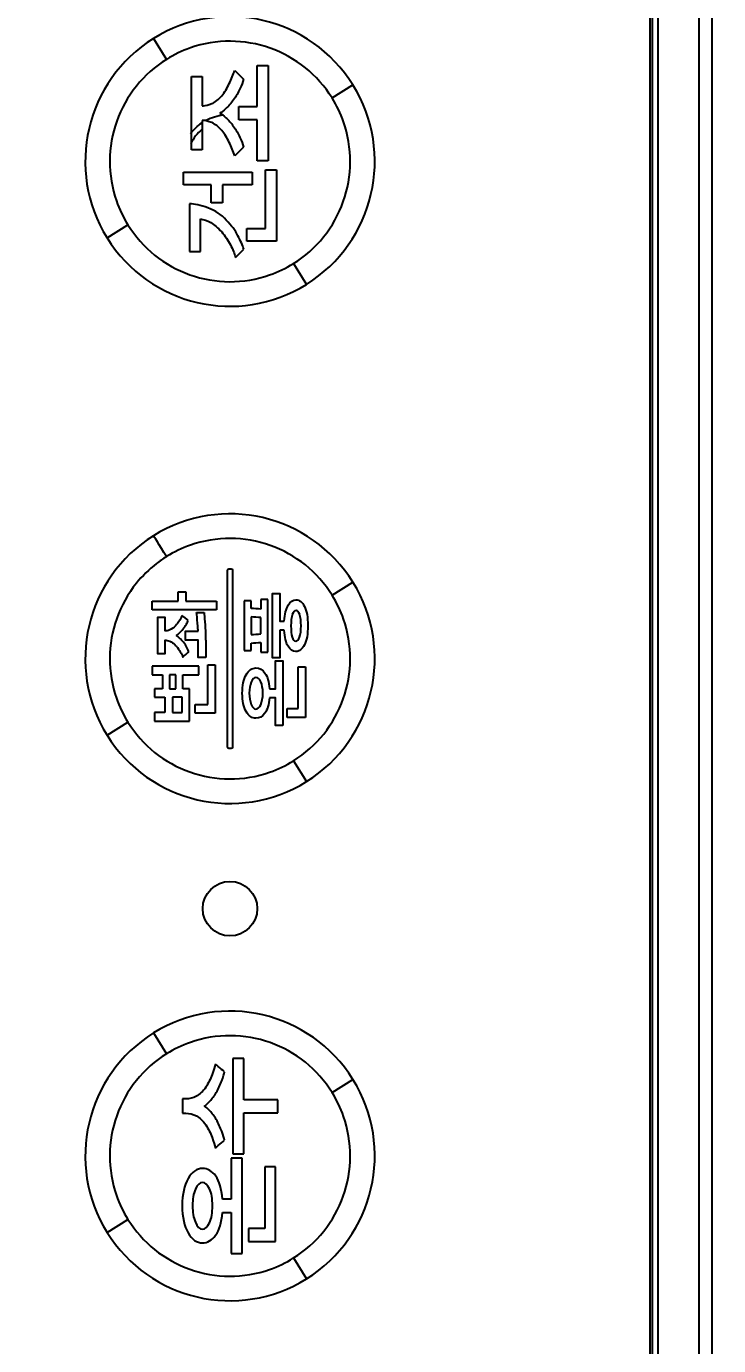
# Model space of a CAD drawing. Header units: millimetres. Extents: x 28 to 3046, y 8 to 3716.
# Drawn here: x 921.46 to 946.81, y 1261.93 to 1310.21 of the extents above; entities that cross this region are included whole.
import ezdxf

# ---------------------------------------------------------------- set-up
doc = ezdxf.new("R2010")
doc.units = ezdxf.units.MM
doc.layers.get('Defpoints').update_dxf_attribs({"linetype": 'CONTINUOUS'})
doc.layers.add('1LINE', color=7, linetype='CONTINUOUS')
doc.styles.add('Annotative', font='malgun.ttf')
doc.dimstyles.new('WOO', dxfattribs={"dimtxt": 20, "dimasz": 2, "dimexe": 1.25, "dimexo": 0.3, "dimgap": 1, "dimtad": 1, "dimdec": 1, "dimzin": 1, "dimdsep": 46, "dimtxsty": 'Annotative', "dimcen": 0, "dimclrd": 1, "dimclre": 1, "dimclrt": 2, "dimadec": 0, "dimazin": 0, "dimtfac": 1, "dimtdec": 1, "dimtofl": 0, "dimtmove": 0, "dimatfit": 3, "dimfxl": 0, "dimarcsym": 0})

# ---------------------------------------------------------------- blocks, each defined once
blk = doc.blocks.new('*D8')
at = {"layer": '1LINE', "color": 1, "lineweight": -2}
for p, q in [((895.291, 1316.345), (895.291, 1490.403)), ((1363.902, 1161.266), (1363.902, 1490.403)), ((897.291, 1489.153), (1361.902, 1489.153))]:
    blk.add_line(p, q, dxfattribs=at)
at = {"layer": '1LINE', "color": 1}
for points in [[(897.291, 1489.486), (897.291, 1488.819), (895.291, 1489.153)], [(1361.902, 1489.486), (1361.902, 1488.819), (1363.902, 1489.153)]]:
    blk.add_solid(points, dxfattribs=at)
at = {"layer": 'Defpoints', "color": 0}
for p in [(1363.902, 1489.153), (895.291, 1316.045), (1363.902, 1160.966)]:
    blk.add_point(p, dxfattribs=at)
at = {"layer": '1LINE', "color": 2, "insert": (1150.647, 1500.486), "char_height": 20, "attachment_point": 5, "style": 'Annotative'}
blk.add_mtext('468', dxfattribs=at)

msp = doc.modelspace()

# ---------------------------------------------------------------- linework, layer by layer
at = {"layer": '1LINE', "linetype": 'Continuous'}
for p, q in [((944.38, 1177.179), (944.38, 1316.262)), ((944.58, 1316.262), (944.58, 1177.179)), ((946.095, 1172.709), (946.095, 1316.244)), ((946.561, 1316.248), (946.561, 1172.709)), ((926.115, 1309.771), (926.591, 1309.007)), ((929.914, 1307.279), (929.914, 1308.782)), ((929.914, 1308.782), (930.314, 1308.782)), ((930.314, 1308.782), (930.314, 1305.295)), ((932.651, 1307.595), (933.415, 1308.071)), ((927.901, 1307.312), (927.948, 1307.312)), ((929.24, 1306.788), (929.24, 1307.279)), ((929.24, 1307.279), (929.914, 1307.279)), ((927.948, 1306.768), (927.901, 1306.768)), ((929.914, 1306.788), (929.24, 1306.788)), ((929.914, 1305.295), (929.914, 1306.788)), ((930.314, 1305.295), (929.914, 1305.295)), ((927.212, 1304.419), (927.212, 1304.878)), ((927.212, 1304.878), (929.731, 1304.878)), ((929.731, 1304.878), (929.731, 1304.419)), ((930.218, 1302.822), (930.218, 1304.961)), ((930.218, 1304.961), (930.619, 1304.961)), ((930.619, 1304.961), (930.619, 1302.358)), ((928.23, 1304.419), (927.212, 1304.419)), ((928.23, 1303.757), (928.23, 1304.419)), ((929.731, 1304.419), (928.638, 1304.419)), ((928.638, 1304.419), (928.638, 1303.757)), ((928.638, 1303.757), (928.23, 1303.757)), ((924.415, 1302.471), (925.18, 1302.946)), ((929.529, 1302.358), (929.529, 1302.822)), ((929.529, 1302.822), (930.218, 1302.822)), ((930.619, 1302.358), (929.529, 1302.358)), ((931.24, 1301.535), (931.716, 1300.771)), ((932.651, 1289.395), (933.415, 1289.871)), ((924.415, 1284.271), (925.18, 1284.746)), ((931.24, 1283.335), (931.716, 1282.571)), ((926.115, 1273.371), (926.591, 1272.607)), ((929.017, 1272.437), (929.017, 1268.95)), ((929.416, 1272.437), (929.017, 1272.437)), ((929.416, 1270.919), (929.416, 1272.437)), ((932.651, 1271.196), (933.415, 1271.671)), ((927.301, 1270.956), (927.178, 1270.956)), ((930.665, 1270.919), (929.416, 1270.919)), ((930.665, 1270.444), (930.665, 1270.919)), ((927.178, 1270.432), (927.301, 1270.432)), ((929.416, 1270.444), (930.665, 1270.444)), ((929.416, 1268.95), (929.416, 1270.444)), ((929.017, 1268.95), (929.416, 1268.95)), ((930.185, 1268.471), (930.185, 1266.22)), ((930.586, 1268.471), (930.185, 1268.471)), ((930.586, 1265.74), (930.586, 1268.471)), ((928.957, 1267.29), (928.636, 1267.29)), ((924.415, 1266.071), (925.18, 1266.546)), ((928.636, 1266.802), (928.957, 1266.802)), ((929.587, 1266.22), (929.587, 1265.74)), ((930.185, 1266.22), (929.587, 1266.22)), ((929.587, 1265.74), (930.586, 1265.74)), ((931.24, 1265.135), (931.716, 1264.371))]:
    msp.add_line(p, q, dxfattribs=at)
msp.add_circle((928.915, 1277.921), 1, dxfattribs=at)
at = {"layer": '1LINE', "linetype": 'Continuous', "extrusion": (0, 0, -1)}
for start, end in [(36.5513, 55.8338), (62.0494, 84.555)]:
    msp.add_arc((-928.84, 1305.279), 1.701, start, end, dxfattribs=at)
at = {"layer": '1LINE', "linetype": 'Continuous'}
msp.add_arc((928.84, 1305.279), 1.5, 129.4538, 154.5975, dxfattribs=at)
msp.add_ellipse((926.591, 1290.806), major_axis=(-0.475, 0.764), ratio=0.000293, start_param=4.712389, end_param=6.283185, dxfattribs=at)
for points, knots in [([(944.305, 1177.171), (944.305, 1177.171), (944.305, 1316.254), (944.305, 1316.254), (944.305, 1317.978), (943.554, 1319.701), (942.246, 1320.983)], [0, 0, 0, 0, 0.5, 0.5, 0.5, 1, 1, 1, 1]), ([(932.651, 1307.595), (932.392, 1308.013), (932.057, 1308.392), (931.291, 1309.008), (930.849, 1309.254), (929.922, 1309.582), (929.425, 1309.669), (928.438, 1309.674), (927.935, 1309.591), (927.162, 1309.32), (926.866, 1309.178), (926.591, 1309.007)], [0, 0, 0, 0, 0.214515, 0.214515, 0.4291, 0.4291, 0.643435, 0.643435, 0.859725, 0.859725, 1, 1, 1, 1]), ([(926.591, 1309.007), (926.173, 1308.747), (925.794, 1308.413), (925.178, 1307.647), (924.932, 1307.205), (924.604, 1306.279), (924.517, 1305.782), (924.512, 1304.795), (924.595, 1304.292), (924.866, 1303.518), (925.008, 1303.222), (925.18, 1302.946)], [0, 0, 0, 0, 0.214444, 0.214444, 0.428954, 0.428954, 0.64326, 0.64326, 0.859526, 0.859526, 1, 1, 1, 1]), ([(931.24, 1301.535), (931.657, 1301.795), (932.036, 1302.129), (932.653, 1302.895), (932.898, 1303.336), (933.226, 1304.263), (933.313, 1304.761), (933.319, 1305.748), (933.235, 1306.251), (932.965, 1307.025), (932.823, 1307.32), (932.651, 1307.595)], [0, 0, 0, 0, 0.214456, 0.214456, 0.428973, 0.428973, 0.643345, 0.643345, 0.859718, 0.859718, 1, 1, 1, 1]), ([(925.18, 1302.946), (925.439, 1302.529), (925.773, 1302.15), (926.539, 1301.533), (926.981, 1301.288), (927.907, 1300.96), (928.405, 1300.873), (929.391, 1300.867), (929.894, 1300.951), (930.669, 1301.221), (930.965, 1301.363), (931.24, 1301.535)], [0, 0, 0, 0, 0.214443, 0.214443, 0.428952, 0.428952, 0.64326, 0.64326, 0.859534, 0.859534, 1, 1, 1, 1]), ([(932.651, 1289.395), (932.392, 1289.813), (932.058, 1290.192), (931.292, 1290.808), (930.85, 1291.054), (929.924, 1291.382), (929.426, 1291.469), (928.439, 1291.474), (927.936, 1291.391), (927.162, 1291.12), (926.866, 1290.978), (926.591, 1290.806)], [0, 0, 0, 0, 0.214441, 0.214441, 0.428945, 0.428945, 0.643269, 0.643269, 0.859566, 0.859566, 1, 1, 1, 1]), ([(926.591, 1290.806), (926.463, 1290.727), (926.34, 1290.641), (925.95, 1290.34), (925.701, 1290.097), (925.178, 1289.447), (924.933, 1289.006), (924.605, 1288.08), (924.518, 1287.583), (924.512, 1286.596), (924.595, 1286.093), (924.866, 1285.319), (925.008, 1285.022), (925.18, 1284.746)], [0, 0, 0, 0, 0.064779, 0.064779, 0.213382, 0.213382, 0.428101, 0.428101, 0.642623, 0.642623, 0.859187, 0.859187, 1, 1, 1, 1]), ([(930.739, 1288.111), (930.739, 1288.11), (930.739, 1287.096), (930.739, 1287.096), (930.739, 1287.096), (930.467, 1287.096), (930.467, 1287.096), (930.467, 1287.096), (930.467, 1289.457), (930.467, 1289.457), (930.467, 1289.457), (930.739, 1289.457), (930.739, 1289.457), (930.739, 1289.457), (930.739, 1288.443), (930.739, 1288.443), (930.739, 1288.443), (930.902, 1288.443), (930.902, 1288.443)], [0, 0, 0, 0, 0.166667, 0.166667, 0.166667, 0.333333, 0.333333, 0.333333, 0.5, 0.5, 0.5, 0.666667, 0.666667, 0.666667, 0.833333, 0.833333, 0.833333, 1, 1, 1, 1]), ([(931.24, 1283.335), (931.657, 1283.595), (932.037, 1283.929), (932.653, 1284.695), (932.899, 1285.137), (933.227, 1286.064), (933.313, 1286.561), (933.319, 1287.548), (933.235, 1288.051), (932.965, 1288.825), (932.822, 1289.12), (932.651, 1289.395)], [0, 0, 0, 0, 0.214518, 0.214518, 0.429106, 0.429106, 0.643444, 0.643444, 0.859736, 0.859736, 1, 1, 1, 1]), ([(931.044, 1289.026), (931.124, 1289.157), (931.221, 1289.224), (931.334, 1289.224), (931.457, 1289.224), (931.561, 1289.143), (931.643, 1288.981)], [0, 0, 0, 0, 0.5, 0.5, 0.5, 1, 1, 1, 1]), ([(931.467, 1288.683), (931.434, 1288.784), (931.389, 1288.834), (931.277, 1288.834), (931.231, 1288.784), (931.197, 1288.682)], [0, 0, 0, 0, 0.5, 0.5, 1, 1, 1, 1]), ([(931.643, 1288.981), (931.725, 1288.819), (931.766, 1288.585), (931.766, 1287.971), (931.724, 1287.737), (931.64, 1287.575)], [0, 0, 0, 0, 0.5, 0.5, 1, 1, 1, 1]), ([(926.764, 1288.156), (926.688, 1288.113), (926.625, 1288.091), (926.575, 1288.091), (926.575, 1288.091), (926.543, 1288.091), (926.543, 1288.091), (926.543, 1288.091), (926.543, 1288.575), (926.543, 1288.575), (926.543, 1288.575), (926.266, 1288.575), (926.266, 1288.575), (926.266, 1288.575), (926.266, 1288.429), (926.266, 1288.235)], [0, 0, 0, 0, 0.230769, 0.230769, 0.230769, 0.461538, 0.461538, 0.461538, 0.692308, 0.692308, 0.692308, 0.923077, 0.923077, 0.923077, 1, 1, 1, 1]), ([(931.197, 1288.682), (931.163, 1288.579), (931.146, 1288.444), (931.146, 1288.102), (931.162, 1287.965), (931.192, 1287.863)], [0, 0, 0, 0, 0.5, 0.5, 1, 1, 1, 1]), ([(931.461, 1287.863), (931.498, 1287.965), (931.517, 1288.103), (931.517, 1288.446), (931.499, 1288.582), (931.467, 1288.683)], [0, 0, 0, 0, 0.5, 0.5, 1, 1, 1, 1]), ([(926.266, 1288.235), (926.266, 1287.847), (926.266, 1287.265), (926.266, 1287.265), (926.266, 1287.265), (926.543, 1287.265), (926.543, 1287.265), (926.543, 1287.265), (926.543, 1287.745), (926.543, 1287.745), (926.543, 1287.745), (926.544, 1287.745), (926.544, 1287.745)], [0, 0, 0, 0, 0.24, 0.24, 0.24, 0.6, 0.6, 0.6, 0.96, 0.96, 0.96, 1, 1, 1, 1]), ([(928.027, 1287.109), (928.027, 1287.109), (927.753, 1287.109), (927.753, 1287.109), (927.753, 1287.109), (927.753, 1287.753), (927.753, 1287.753), (927.753, 1287.753), (927.291, 1287.753), (927.291, 1287.753), (927.291, 1287.753), (927.291, 1288.073), (927.291, 1288.073), (927.292, 1288.073), (927.745, 1288.073), (927.745, 1288.073)], [0, 0, 0, 0, 0.2, 0.2, 0.2, 0.4, 0.4, 0.4, 0.6, 0.6, 0.6, 0.8, 0.8, 0.8, 1, 1, 1, 1]), ([(928.018, 1287.984), (928.024, 1287.819), (928.027, 1287.636), (928.027, 1287.232), (928.027, 1287.124), (928.027, 1287.109)], [0, 0, 0, 0, 0.5, 0.5, 1, 1, 1, 1]), ([(931.192, 1287.863), (931.222, 1287.761), (931.266, 1287.711), (931.379, 1287.711), (931.425, 1287.761), (931.461, 1287.863)], [0, 0, 0, 0, 0.5, 0.5, 1, 1, 1, 1]), ([(926.544, 1287.745), (926.55, 1287.745), (926.575, 1287.745), (926.575, 1287.745), (926.625, 1287.745), (926.687, 1287.725), (926.762, 1287.684)], [0, 0, 0, 0, 0.470588, 0.470588, 0.470588, 1, 1, 1, 1]), ([(927.096, 1287.319), (927.136, 1287.249), (927.167, 1287.187), (927.187, 1287.131), (927.187, 1287.131), (927.283, 1287.217), (927.347, 1287.274)], [0, 0, 0, 0, 0.6, 0.6, 0.6, 1, 1, 1, 1]), ([(931.64, 1287.575), (931.556, 1287.413), (931.451, 1287.333), (931.326, 1287.333), (931.215, 1287.333), (931.12, 1287.398), (931.041, 1287.531)], [0, 0, 0, 0, 0.5, 0.5, 0.5, 1, 1, 1, 1]), ([(930.521, 1285.972), (930.553, 1285.972), (930.577, 1285.972), (930.577, 1285.972), (930.577, 1285.973), (930.577, 1286.989), (930.577, 1286.989), (930.577, 1286.989), (930.607, 1286.989), (930.648, 1286.989)], [0, 0, 0, 0, 0.2, 0.2, 0.2, 0.8, 0.8, 0.8, 1, 1, 1, 1]), ([(930.648, 1286.989), (930.728, 1286.989), (930.848, 1286.989), (930.848, 1286.989), (930.848, 1286.989), (930.848, 1284.628), (930.848, 1284.628)], [0, 0, 0, 0, 0.4, 0.4, 0.4, 1, 1, 1, 1]), ([(929.509, 1285.135), (929.413, 1285.299), (929.365, 1285.524), (929.365, 1286.091), (929.413, 1286.316), (929.509, 1286.482)], [0, 0, 0, 0, 0.5, 0.5, 1, 1, 1, 1]), ([(929.509, 1286.482), (929.606, 1286.648), (929.726, 1286.731), (929.866, 1286.731), (929.995, 1286.731), (930.105, 1286.668), (930.196, 1286.542)], [0, 0, 0, 0, 0.5, 0.5, 0.5, 1, 1, 1, 1]), ([(930.042, 1286.227), (929.992, 1286.33), (929.935, 1286.383), (929.799, 1286.383), (929.74, 1286.328), (929.692, 1286.217)], [0, 0, 0, 0, 0.5, 0.5, 1, 1, 1, 1]), ([(929.692, 1286.217), (929.644, 1286.108), (929.62, 1285.971), (929.62, 1285.649), (929.644, 1285.513), (929.691, 1285.399)], [0, 0, 0, 0, 0.5, 0.5, 1, 1, 1, 1]), ([(930.041, 1285.387), (930.091, 1285.493), (930.116, 1285.633), (930.116, 1285.984), (930.092, 1286.123), (930.042, 1286.227)], [0, 0, 0, 0, 0.5, 0.5, 1, 1, 1, 1]), ([(929.691, 1285.399), (929.738, 1285.286), (929.797, 1285.229), (929.932, 1285.229), (929.991, 1285.282), (930.041, 1285.387)], [0, 0, 0, 0, 0.5, 0.5, 1, 1, 1, 1]), ([(930.848, 1284.628), (930.848, 1284.628), (930.577, 1284.628), (930.577, 1284.628), (930.577, 1284.628), (930.577, 1285.642), (930.577, 1285.642), (930.577, 1285.642), (930.36, 1285.642), (930.36, 1285.642)], [0, 0, 0, 0, 0.333154, 0.333154, 0.333154, 0.666308, 0.666308, 0.666308, 1, 1, 1, 1]), ([(925.18, 1284.746), (925.439, 1284.329), (925.773, 1283.95), (926.539, 1283.334), (926.981, 1283.088), (927.907, 1282.76), (928.405, 1282.673), (929.391, 1282.667), (929.894, 1282.751), (930.669, 1283.021), (930.965, 1283.163), (931.24, 1283.335)], [0, 0, 0, 0, 0.214434, 0.214434, 0.428933, 0.428933, 0.643247, 0.643247, 0.859573, 0.859573, 1, 1, 1, 1]), ([(932.651, 1271.196), (932.392, 1271.613), (932.058, 1271.992), (931.292, 1272.608), (930.85, 1272.854), (929.924, 1273.182), (929.427, 1273.269), (928.44, 1273.274), (927.937, 1273.191), (927.163, 1272.921), (926.866, 1272.778), (926.591, 1272.607)], [0, 0, 0, 0, 0.214402, 0.214402, 0.428869, 0.428869, 0.643151, 0.643151, 0.85947, 0.85947, 1, 1, 1, 1]), ([(926.591, 1272.607), (926.174, 1272.347), (925.794, 1272.013), (925.178, 1271.248), (924.933, 1270.806), (924.605, 1269.88), (924.518, 1269.382), (924.512, 1268.396), (924.595, 1267.893), (924.866, 1267.118), (925.008, 1266.822), (925.18, 1266.546)], [0, 0, 0, 0, 0.214402, 0.214402, 0.428867, 0.428867, 0.643148, 0.643148, 0.859467, 0.859467, 1, 1, 1, 1]), ([(931.24, 1265.135), (931.657, 1265.395), (932.037, 1265.729), (932.653, 1266.494), (932.898, 1266.936), (933.226, 1267.862), (933.313, 1268.36), (933.319, 1269.346), (933.235, 1269.849), (932.965, 1270.624), (932.823, 1270.92), (932.651, 1271.196)], [0, 0, 0, 0, 0.214401, 0.214401, 0.428867, 0.428867, 0.643151, 0.643151, 0.859471, 0.859471, 1, 1, 1, 1]), ([(927.38, 1268.043), (927.238, 1267.797), (927.166, 1267.465), (927.166, 1266.628), (927.238, 1266.296), (927.38, 1266.054)], [0, 0, 0, 0, 0.5, 0.5, 1, 1, 1, 1]), ([(928.395, 1268.132), (928.26, 1268.318), (928.097, 1268.411), (927.907, 1268.411), (927.698, 1268.411), (927.523, 1268.288), (927.38, 1268.043)], [0, 0, 0, 0, 0.5, 0.5, 0.5, 1, 1, 1, 1]), ([(927.65, 1267.652), (927.578, 1267.49), (927.543, 1267.288), (927.543, 1266.813), (927.577, 1266.612), (927.648, 1266.444)], [0, 0, 0, 0, 0.5, 0.5, 1, 1, 1, 1]), ([(928.166, 1267.667), (928.094, 1267.82), (928.009, 1267.896), (927.808, 1267.896), (927.721, 1267.815), (927.65, 1267.652)], [0, 0, 0, 0, 0.5, 0.5, 1, 1, 1, 1]), ([(928.164, 1266.426), (928.238, 1266.582), (928.275, 1266.789), (928.275, 1267.307), (928.239, 1267.513), (928.166, 1267.667)], [0, 0, 0, 0, 0.5, 0.5, 1, 1, 1, 1]), ([(925.18, 1266.546), (925.439, 1266.129), (925.773, 1265.75), (926.539, 1265.134), (926.981, 1264.888), (927.907, 1264.56), (928.404, 1264.473), (929.391, 1264.467), (929.894, 1264.551), (930.668, 1264.821), (930.965, 1264.964), (931.24, 1265.135)], [0, 0, 0, 0, 0.214419, 0.214419, 0.428904, 0.428904, 0.643197, 0.643197, 0.859491, 0.859491, 1, 1, 1, 1]), ([(927.648, 1266.444), (927.717, 1266.276), (927.804, 1266.192), (928.005, 1266.192), (928.091, 1266.27), (928.164, 1266.426)], [0, 0, 0, 0, 0.5, 0.5, 1, 1, 1, 1]), ([(927.38, 1266.054), (927.523, 1265.811), (927.698, 1265.689), (927.907, 1265.689), (928.092, 1265.689), (928.253, 1265.782), (928.39, 1265.967)], [0, 0, 0, 0, 0.5, 0.5, 0.5, 1, 1, 1, 1])]:
    msp.add_open_spline(points, degree=3, knots=knots, dxfattribs=at)
for points in [[(933.415, 1308.071), (931.869, 1310.556), (928.601, 1311.317), (926.115, 1309.771)], [(926.115, 1309.771), (923.63, 1308.225), (922.869, 1304.956), (924.415, 1302.471)], [(928.889, 1308.12), (928.968, 1308.287), (929.033, 1308.447), (929.086, 1308.6)], [(929.086, 1308.6), (929.086, 1308.6), (929.414, 1308.283), (929.414, 1308.283)], [(927.501, 1308.385), (927.501, 1308.385), (927.901, 1308.385), (927.901, 1308.385)], [(927.501, 1305.691), (927.501, 1305.691), (927.501, 1308.385), (927.501, 1308.385)], [(927.901, 1308.385), (927.901, 1308.385), (927.901, 1307.312), (927.901, 1307.312)], [(928.61, 1307.673), (928.718, 1307.804), (928.811, 1307.954), (928.889, 1308.12)], [(929.414, 1308.283), (929.383, 1308.179), (929.336, 1308.06), (929.276, 1307.926)], [(931.716, 1300.771), (934.2, 1302.317), (934.962, 1305.586), (933.415, 1308.071)], [(928.248, 1307.387), (928.373, 1307.437), (928.494, 1307.533), (928.61, 1307.673)], [(929.276, 1307.926), (929.215, 1307.791), (929.139, 1307.658), (929.046, 1307.526)], [(927.948, 1307.312), (928.022, 1307.312), (928.122, 1307.336), (928.248, 1307.387)], [(928.767, 1307.206), (928.67, 1307.121), (928.596, 1307.064), (928.543, 1307.037)], [(929.046, 1307.526), (928.956, 1307.399), (928.863, 1307.292), (928.767, 1307.206)], [(927.901, 1306.768), (927.901, 1306.768), (927.901, 1305.691), (927.901, 1305.691)], [(928.248, 1306.692), (928.122, 1306.743), (928.022, 1306.768), (927.948, 1306.768)], [(928.61, 1306.405), (928.494, 1306.544), (928.373, 1306.64), (928.248, 1306.692)], [(928.543, 1307.037), (928.596, 1307.012), (928.67, 1306.956), (928.767, 1306.87)], [(928.767, 1306.87), (928.863, 1306.784), (928.956, 1306.677), (929.046, 1306.551)], [(928.889, 1305.96), (928.811, 1306.127), (928.718, 1306.275), (928.61, 1306.405)], [(929.046, 1306.551), (929.139, 1306.421), (929.215, 1306.289), (929.276, 1306.152)], [(929.276, 1306.152), (929.336, 1306.017), (929.383, 1305.896), (929.414, 1305.794)], [(927.901, 1305.691), (927.901, 1305.691), (927.501, 1305.691), (927.501, 1305.691)], [(929.086, 1305.478), (929.033, 1305.633), (928.968, 1305.794), (928.889, 1305.96)], [(929.414, 1305.794), (929.414, 1305.794), (929.086, 1305.478), (929.086, 1305.478)], [(928.109, 1303.567), (927.841, 1303.67), (927.614, 1303.721), (927.429, 1303.721)], [(927.429, 1303.721), (927.429, 1303.721), (927.429, 1301.974), (927.429, 1301.974)], [(928.78, 1303.127), (928.601, 1303.317), (928.377, 1303.465), (928.109, 1303.567)], [(927.83, 1303.167), (927.954, 1303.148), (928.082, 1303.103), (928.214, 1303.03)], [(927.83, 1301.974), (927.83, 1301.974), (927.83, 1303.167), (927.83, 1303.167)], [(928.214, 1303.03), (928.346, 1302.957), (928.479, 1302.844), (928.61, 1302.691)], [(929.204, 1302.551), (929.107, 1302.737), (928.966, 1302.929), (928.78, 1303.127)], [(924.415, 1302.471), (925.962, 1299.985), (929.23, 1299.224), (931.716, 1300.771)], [(928.61, 1302.691), (928.737, 1302.546), (928.843, 1302.389), (928.929, 1302.219)], [(929.418, 1302.062), (929.374, 1302.201), (929.303, 1302.364), (929.204, 1302.551)], [(927.429, 1301.974), (927.429, 1301.974), (927.83, 1301.974), (927.83, 1301.974)], [(928.929, 1302.219), (929.015, 1302.051), (929.079, 1301.897), (929.121, 1301.76)], [(929.122, 1301.76), (929.121, 1301.76), (929.418, 1302.062), (929.418, 1302.062)], [(933.415, 1289.871), (931.869, 1292.356), (928.601, 1293.117), (926.115, 1291.57)], [(926.115, 1291.57), (923.63, 1290.025), (922.869, 1286.756), (924.415, 1284.271)], [(928.915, 1290.346), (928.858, 1290.346), (928.809, 1290.325), (928.809, 1290.298)], [(928.809, 1290.298), (928.809, 1290.298), (928.809, 1283.843), (928.809, 1283.843)], [(929.022, 1290.298), (929.022, 1290.325), (928.975, 1290.346), (928.915, 1290.346)], [(929.022, 1283.843), (929.022, 1283.843), (929.022, 1290.298), (929.022, 1290.298)], [(931.716, 1282.571), (934.201, 1284.118), (934.962, 1287.386), (933.415, 1289.871)], [(927.015, 1289.513), (927.108, 1289.513), (927.201, 1289.513), (927.294, 1289.513)], [(927.015, 1289.175), (927.015, 1289.288), (927.015, 1289.4), (927.015, 1289.513)], [(927.294, 1289.513), (927.294, 1289.4), (927.294, 1289.288), (927.294, 1289.175)], [(930.046, 1289.242), (930.046, 1289.123), (930.046, 1289.005), (930.046, 1288.886)], [(930.304, 1289.242), (930.218, 1289.242), (930.132, 1289.242), (930.046, 1289.242)], [(930.304, 1287.311), (930.304, 1287.955), (930.304, 1288.598), (930.304, 1289.242)], [(926.065, 1288.864), (926.065, 1288.968), (926.065, 1289.072), (926.065, 1289.175)], [(926.065, 1289.175), (926.382, 1289.175), (926.698, 1289.175), (927.015, 1289.175)], [(928.426, 1288.864), (927.639, 1288.864), (926.852, 1288.864), (926.065, 1288.864)], [(927.294, 1289.175), (927.672, 1289.175), (928.049, 1289.175), (928.426, 1289.175)], [(927.728, 1288.375), (927.716, 1288.539), (927.703, 1288.669), (927.691, 1288.767)], [(927.691, 1288.767), (927.691, 1288.767), (927.965, 1288.767), (927.965, 1288.767)], [(927.965, 1288.767), (927.972, 1288.688), (927.982, 1288.572), (927.994, 1288.419)], [(928.426, 1289.175), (928.426, 1289.072), (928.426, 1288.968), (928.426, 1288.864)], [(929.429, 1289.189), (929.429, 1288.581), (929.429, 1287.973), (929.429, 1287.365)], [(929.686, 1289.189), (929.601, 1289.189), (929.515, 1289.189), (929.429, 1289.189)], [(929.686, 1288.91), (929.686, 1289.003), (929.686, 1289.096), (929.686, 1289.189)], [(930.046, 1288.886), (929.926, 1288.894), (929.806, 1288.902), (929.686, 1288.91)], [(930.902, 1288.443), (930.916, 1288.699), (930.964, 1288.893), (931.044, 1289.026)], [(926.959, 1288.317), (926.905, 1288.252), (926.84, 1288.199), (926.764, 1288.156)], [(927.078, 1288.486), (927.036, 1288.418), (926.997, 1288.361), (926.959, 1288.317)], [(927.157, 1288.65), (927.146, 1288.609), (927.121, 1288.554), (927.078, 1288.486)], [(927.382, 1288.472), (927.382, 1288.473), (927.157, 1288.65), (927.157, 1288.65)], [(927.189, 1288.148), (927.239, 1288.21), (927.282, 1288.272), (927.317, 1288.333)], [(927.317, 1288.333), (927.351, 1288.393), (927.373, 1288.44), (927.382, 1288.472)], [(927.745, 1288.073), (927.745, 1288.112), (927.739, 1288.213), (927.728, 1288.375)], [(927.994, 1288.419), (928.007, 1288.265), (928.015, 1288.12), (928.018, 1287.984)], [(930.046, 1288.575), (929.926, 1288.583), (929.806, 1288.59), (929.686, 1288.598)], [(929.686, 1288.598), (929.686, 1288.384), (929.686, 1288.169), (929.686, 1287.955)], [(930.046, 1287.979), (930.046, 1288.178), (930.046, 1288.376), (930.046, 1288.575)], [(926.948, 1287.92), (926.979, 1287.94), (927.016, 1287.97), (927.061, 1288.011)], [(927.069, 1287.827), (927.019, 1287.872), (926.979, 1287.904), (926.948, 1287.92)], [(927.061, 1288.011), (927.105, 1288.052), (927.148, 1288.097), (927.189, 1288.148)], [(927.214, 1287.67), (927.167, 1287.729), (927.118, 1287.781), (927.069, 1287.827)], [(929.686, 1287.955), (929.806, 1287.963), (929.926, 1287.971), (930.046, 1287.979)], [(930.902, 1288.11), (930.902, 1288.11), (930.739, 1288.11), (930.739, 1288.11)], [(931.041, 1287.531), (930.963, 1287.663), (930.916, 1287.857), (930.902, 1288.11)], [(926.762, 1287.684), (926.828, 1287.648), (926.885, 1287.601), (926.933, 1287.546)], [(926.933, 1287.546), (926.939, 1287.539), (926.945, 1287.532), (926.95, 1287.525)], [(926.95, 1287.525), (927.006, 1287.457), (927.054, 1287.389), (927.096, 1287.319)], [(927.34, 1287.475), (927.306, 1287.542), (927.264, 1287.608), (927.214, 1287.67)], [(927.404, 1287.324), (927.395, 1287.357), (927.373, 1287.407), (927.34, 1287.475)], [(927.347, 1287.274), (927.38, 1287.303), (927.404, 1287.324), (927.404, 1287.324)], [(929.429, 1287.365), (929.515, 1287.365), (929.601, 1287.365), (929.686, 1287.365)], [(929.686, 1287.644), (929.806, 1287.652), (929.926, 1287.66), (930.046, 1287.668)], [(929.686, 1287.365), (929.686, 1287.458), (929.686, 1287.551), (929.686, 1287.644)], [(930.046, 1287.668), (930.046, 1287.549), (930.046, 1287.43), (930.046, 1287.311)], [(930.046, 1287.311), (930.132, 1287.311), (930.218, 1287.311), (930.304, 1287.311)], [(928.102, 1285.398), (928.102, 1285.88), (928.102, 1286.362), (928.102, 1286.844)], [(928.102, 1286.844), (928.192, 1286.844), (928.282, 1286.844), (928.373, 1286.844)], [(928.373, 1286.844), (928.373, 1286.254), (928.373, 1285.664), (928.373, 1285.074)], [(927.774, 1286.791), (927.205, 1286.791), (926.635, 1286.791), (926.065, 1286.791)], [(926.065, 1286.791), (926.065, 1286.687), (926.065, 1286.583), (926.065, 1286.48)], [(926.065, 1286.48), (926.191, 1286.48), (926.318, 1286.48), (926.444, 1286.48)], [(926.444, 1286.48), (926.444, 1286.311), (926.444, 1286.142), (926.444, 1285.972)], [(926.704, 1286.48), (926.704, 1286.311), (926.704, 1286.142), (926.704, 1285.972)], [(926.935, 1286.48), (926.858, 1286.48), (926.781, 1286.48), (926.704, 1286.48)], [(926.935, 1285.972), (926.935, 1286.142), (926.935, 1286.311), (926.935, 1286.48)], [(927.192, 1285.972), (927.192, 1286.142), (927.192, 1286.311), (927.192, 1286.48)], [(927.192, 1286.48), (927.386, 1286.48), (927.58, 1286.48), (927.774, 1286.48)], [(927.774, 1286.48), (927.774, 1286.583), (927.774, 1286.687), (927.774, 1286.791)], [(930.196, 1286.542), (930.288, 1286.416), (930.342, 1286.226), (930.36, 1285.972)], [(931.409, 1285.248), (931.409, 1285.756), (931.409, 1286.263), (931.409, 1286.771)], [(931.409, 1286.771), (931.499, 1286.771), (931.59, 1286.771), (931.68, 1286.771)], [(931.68, 1286.771), (931.68, 1286.155), (931.68, 1285.539), (931.68, 1284.923)], [(926.151, 1285.972), (926.151, 1285.869), (926.151, 1285.765), (926.151, 1285.661)], [(926.444, 1285.972), (926.346, 1285.972), (926.249, 1285.972), (926.151, 1285.972)], [(926.704, 1285.972), (926.781, 1285.972), (926.858, 1285.972), (926.935, 1285.972)], [(927.436, 1285.972), (927.355, 1285.972), (927.274, 1285.972), (927.192, 1285.972)], [(927.436, 1284.789), (927.436, 1285.184), (927.436, 1285.578), (927.436, 1285.972)], [(930.36, 1285.972), (930.36, 1285.972), (930.457, 1285.972), (930.521, 1285.972)], [(926.151, 1285.661), (926.277, 1285.661), (926.403, 1285.661), (926.529, 1285.661)], [(926.529, 1285.661), (926.529, 1285.474), (926.529, 1285.287), (926.529, 1285.101)], [(926.806, 1285.661), (926.806, 1285.474), (926.806, 1285.287), (926.806, 1285.101)], [(927.163, 1285.661), (927.044, 1285.661), (926.925, 1285.661), (926.806, 1285.661)], [(927.163, 1285.101), (927.163, 1285.287), (927.163, 1285.474), (927.163, 1285.661)], [(927.637, 1285.074), (927.637, 1285.182), (927.637, 1285.29), (927.637, 1285.398)], [(927.637, 1285.398), (927.792, 1285.398), (927.947, 1285.398), (928.102, 1285.398)], [(930.36, 1285.642), (930.342, 1285.39), (930.287, 1285.201), (930.194, 1285.076)], [(926.529, 1285.101), (926.403, 1285.101), (926.277, 1285.101), (926.151, 1285.101)], [(926.151, 1285.101), (926.151, 1284.997), (926.151, 1284.893), (926.151, 1284.789)], [(926.806, 1285.101), (926.925, 1285.101), (927.044, 1285.101), (927.163, 1285.101)], [(928.373, 1285.074), (928.127, 1285.074), (927.882, 1285.074), (927.637, 1285.074)], [(929.866, 1284.888), (929.726, 1284.888), (929.606, 1284.97), (929.509, 1285.135)], [(930.194, 1285.076), (930.101, 1284.951), (929.992, 1284.888), (929.866, 1284.888)], [(931.004, 1284.923), (931.004, 1285.031), (931.004, 1285.139), (931.004, 1285.248)], [(931.004, 1285.248), (931.139, 1285.248), (931.274, 1285.248), (931.409, 1285.248)], [(931.68, 1284.923), (931.454, 1284.923), (931.229, 1284.923), (931.004, 1284.923)], [(926.151, 1284.789), (926.579, 1284.789), (927.008, 1284.789), (927.436, 1284.789)], [(924.415, 1284.271), (925.962, 1281.786), (929.23, 1281.025), (931.716, 1282.571)], [(928.809, 1283.843), (928.809, 1283.817), (928.858, 1283.796), (928.915, 1283.796)], [(928.915, 1283.796), (928.975, 1283.796), (929.022, 1283.817), (929.022, 1283.843)], [(933.415, 1271.671), (931.869, 1274.156), (928.601, 1274.917), (926.115, 1273.371)], [(926.115, 1273.371), (923.63, 1271.825), (922.869, 1268.556), (924.415, 1266.071)], [(928.379, 1272.231), (928.357, 1272.141), (928.318, 1272.015), (928.26, 1271.85)], [(928.711, 1271.95), (928.712, 1271.95), (928.379, 1272.231), (928.379, 1272.231)], [(928.612, 1271.619), (928.663, 1271.763), (928.696, 1271.873), (928.711, 1271.95)], [(928.026, 1271.384), (927.925, 1271.233), (927.812, 1271.124), (927.684, 1271.056)], [(928.26, 1271.85), (928.202, 1271.687), (928.124, 1271.531), (928.026, 1271.384)], [(928.41, 1271.189), (928.494, 1271.331), (928.562, 1271.474), (928.612, 1271.619)], [(931.716, 1264.371), (934.201, 1265.917), (934.962, 1269.186), (933.415, 1271.671)], [(927.178, 1270.956), (927.178, 1270.956), (927.178, 1270.432), (927.178, 1270.432)], [(927.684, 1271.056), (927.555, 1270.989), (927.427, 1270.956), (927.301, 1270.956)], [(928.178, 1270.872), (928.259, 1270.962), (928.337, 1271.067), (928.41, 1271.189)], [(927.301, 1270.432), (927.427, 1270.432), (927.555, 1270.399), (927.684, 1270.333)], [(927.974, 1270.693), (928.029, 1270.722), (928.098, 1270.782), (928.178, 1270.872)], [(928.178, 1270.519), (928.098, 1270.606), (928.029, 1270.665), (927.974, 1270.693)], [(928.41, 1270.203), (928.337, 1270.327), (928.259, 1270.432), (928.178, 1270.519)], [(927.684, 1270.333), (927.812, 1270.267), (927.925, 1270.159), (928.026, 1270.008)], [(928.026, 1270.008), (928.124, 1269.863), (928.202, 1269.708), (928.26, 1269.545)], [(928.612, 1269.772), (928.562, 1269.916), (928.494, 1270.06), (928.41, 1270.203)], [(928.26, 1269.545), (928.318, 1269.381), (928.357, 1269.253), (928.379, 1269.16)], [(928.379, 1269.16), (928.379, 1269.16), (928.711, 1269.442), (928.712, 1269.442)], [(928.711, 1269.442), (928.696, 1269.518), (928.663, 1269.629), (928.612, 1269.772)], [(928.957, 1268.792), (928.957, 1268.792), (928.957, 1267.29), (928.957, 1267.29)], [(929.357, 1268.792), (929.358, 1268.792), (928.957, 1268.792), (928.957, 1268.792)], [(929.357, 1265.305), (929.357, 1265.305), (929.357, 1268.792), (929.357, 1268.792)], [(928.636, 1267.29), (928.61, 1267.665), (928.529, 1267.946), (928.395, 1268.132)], [(928.39, 1265.967), (928.528, 1266.151), (928.61, 1266.43), (928.636, 1266.802)], [(928.957, 1266.802), (928.957, 1266.802), (928.957, 1265.305), (928.957, 1265.305)], [(924.415, 1266.071), (925.962, 1263.586), (929.23, 1262.825), (931.716, 1264.371)], [(928.957, 1265.305), (928.956, 1265.305), (929.357, 1265.305), (929.357, 1265.305)]]:
    msp.add_open_spline(points, degree=3, dxfattribs=at)

# ---------------------------------------------------------------- dimensions: what is measured, and where the dimension line sits
at = {"layer": '1LINE'}
dim = msp.add_linear_dim(base=(1363.902, 1489.153), p1=(895.291, 1316.045), p2=(1363.902, 1160.966), text='468', dimstyle='WOO', override={"dimdec": 0}, dxfattribs=at)
dim.commit()
dim.dimension.update_dxf_attribs({"geometry": '*D8', "text_midpoint": (1150.647, 1489.153), "dimtype": 160})

doc.saveas('drawing.dxf')
